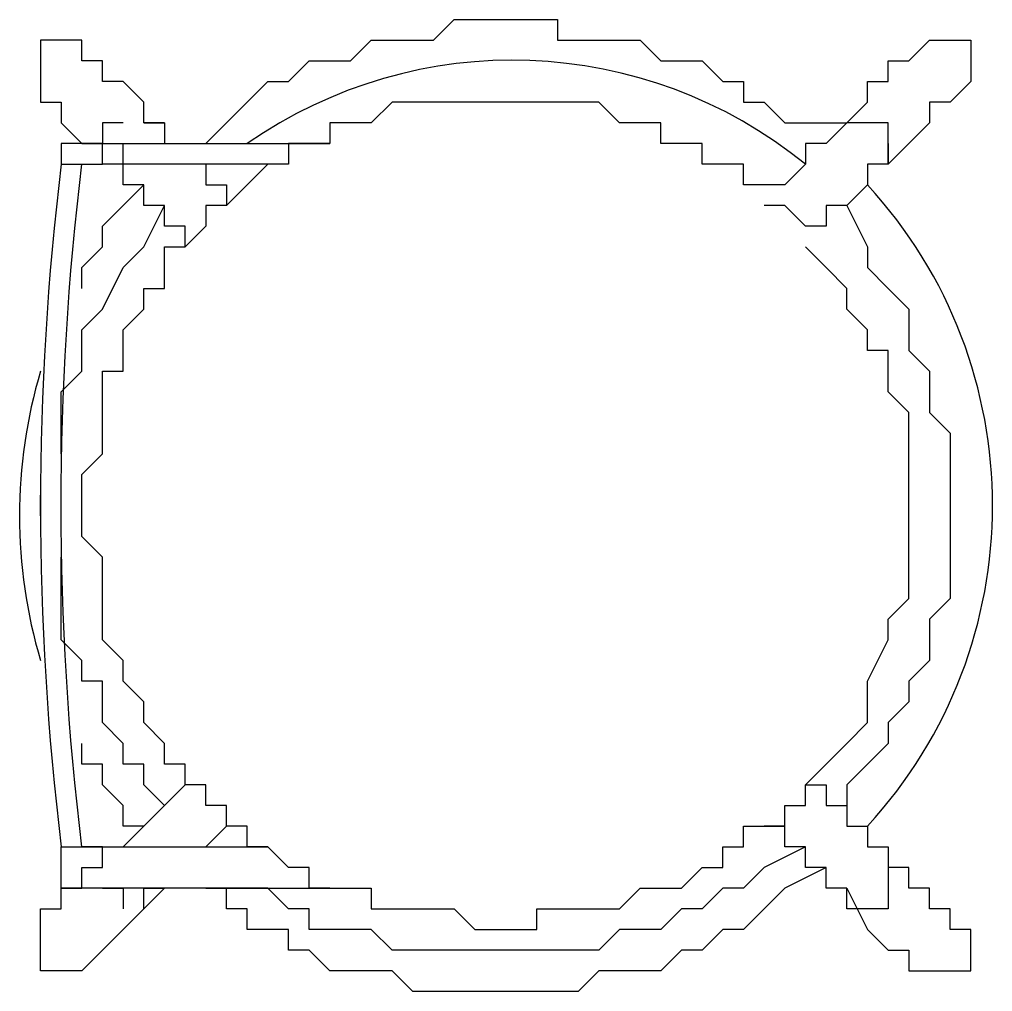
# Model space of a CAD drawing. Header units: inches. Extents: x 2489 to 11897, y 91 to 1364.
# Drawn here: x 5466.22 to 5481.87, y 1045.14 to 1060.77 of the extents above; entities that cross this region are included whole.
import ezdxf

# ---------------------------------------------------------------- set-up
doc = ezdxf.new("R2010")
doc.units = ezdxf.units.IN
doc.header["$MEASUREMENT"] = 0
doc.layers.add('PDF2_Geometry', color=7, linetype='Continuous')

msp = doc.modelspace()

# ---------------------------------------------------------------- linework, layer by layer
at = {"layer": 'PDF2_Geometry', "lineweight": 25}
for points in [[(5469.21591, 1058.77486), (5469.54853, 1059.10748), (5469.88115, 1059.4401), (5470.21378, 1059.77273), (5470.5464, 1059.77273), (5470.87902, 1060.10535), (5471.21164, 1060.10535), (5471.54427, 1060.10535), (5471.87689, 1060.43797), (5472.20951, 1060.43797), (5472.54213, 1060.43797), (5472.87476, 1060.43797), (5473.20738, 1060.77059), (5473.54, 1060.77059), (5473.87262, 1060.77059), (5474.20525, 1060.77059), (5474.53787, 1060.77059), (5474.87049, 1060.77059), (5474.87049, 1060.43797), (5475.20312, 1060.43797), (5475.53574, 1060.43797), (5475.86836, 1060.43797), (5476.20098, 1060.43797), (5476.53361, 1060.10535), (5476.86623, 1060.10535), (5477.19885, 1060.10535), (5477.53147, 1059.77273), (5477.8641, 1059.77273), (5477.8641, 1059.4401), (5478.19672, 1059.4401), (5478.52934, 1059.10748), (5478.86196, 1059.10748), (5479.19459, 1059.10748), (5479.52721, 1059.10748)], [(5468.55071, 1059.10755), (5468.21809, 1059.10755), (5468.21809, 1059.44017), (5467.88547, 1059.7728), (5467.55285, 1059.7728), (5467.55285, 1060.10542), (5467.22022, 1060.10542), (5467.22022, 1060.43804), (5466.8876, 1060.43804), (5466.55498, 1060.43804), (5466.55498, 1060.10542), (5466.55498, 1059.7728), (5466.55498, 1059.44017), (5466.8876, 1059.44017), (5466.8876, 1059.10755), (5467.22022, 1058.77493)], [(5479.85986, 1059.10758), (5479.52724, 1059.10758), (5479.85986, 1059.4402), (5479.85986, 1059.77283), (5480.19248, 1059.77283), (5480.19248, 1060.10545), (5480.52511, 1060.10545), (5480.85773, 1060.43807), (5481.19035, 1060.43807), (5481.52297, 1060.43807), (5481.52297, 1060.10545), (5481.52297, 1059.77283), (5481.19035, 1059.4402), (5480.85773, 1059.4402), (5480.85773, 1059.10758), (5480.52511, 1058.77496), (5480.19248, 1058.44234), (5479.85986, 1058.44234), (5479.85986, 1058.10971), (5479.52724, 1057.77709), (5479.19462, 1057.77709), (5479.19462, 1057.44447), (5478.86199, 1057.44447), (5478.52937, 1057.77709), (5478.19675, 1057.77709)], [(5479.19463, 1058.77486), (5478.862, 1058.77486), (5478.862, 1058.44224), (5478.52938, 1058.10961), (5478.19676, 1058.10961), (5477.86414, 1058.10961), (5477.86414, 1058.44224), (5477.53151, 1058.44224), (5477.19889, 1058.44224), (5477.19889, 1058.77486), (5476.86627, 1058.77486), (5476.53364, 1058.77486), (5476.53364, 1059.10748), (5476.20102, 1059.10748), (5475.8684, 1059.10748), (5475.53578, 1059.4401), (5475.20315, 1059.4401), (5474.87053, 1059.4401), (5474.53791, 1059.4401), (5474.20529, 1059.4401), (5473.87266, 1059.4401), (5473.54004, 1059.4401), (5473.20742, 1059.4401), (5472.8748, 1059.4401), (5472.54217, 1059.4401), (5472.20955, 1059.4401), (5471.87693, 1059.10748), (5471.54431, 1059.10748), (5471.21168, 1059.10748), (5471.21168, 1058.77486), (5470.87906, 1058.77486), (5470.54644, 1058.77486), (5470.54644, 1058.44224), (5470.21382, 1058.44224), (5469.88119, 1058.44224), (5469.54857, 1058.44224), (5469.21595, 1058.44224), (5468.88333, 1058.44224), (5468.5507, 1058.44224), (5468.21808, 1058.44224), (5467.88546, 1058.44224), (5467.55284, 1058.44224)], [(5467.88545, 1059.10755), (5467.55282, 1059.10755), (5467.55282, 1058.77486)], [(5468.21808, 1059.10755), (5468.55071, 1059.10755), (5468.55071, 1058.77486)], [(5479.52722, 1059.10751), (5479.1946, 1058.77489)], [(5480.19245, 1058.77486), (5480.19245, 1058.44229), (5480.19245, 1058.77486), (5480.19245, 1059.10755), (5479.85982, 1059.10755), (5479.52725, 1059.10755)], [(5467.22019, 1058.77486), (5466.88756, 1058.77486), (5466.88756, 1058.44229), (5467.22019, 1058.44229), (5467.55282, 1058.44229), (5467.55282, 1058.77491), (5467.2202, 1058.77491), (5467.55282, 1058.77491), (5467.88545, 1058.77491), (5468.21807, 1058.77491), (5468.55069, 1058.77491), (5468.88331, 1058.77491), (5469.21594, 1058.77491), (5469.54856, 1058.77491), (5469.88118, 1058.77491), (5470.2138, 1058.77491), (5470.54643, 1058.77491), (5470.87905, 1058.77491), (5471.21167, 1058.77491)], [(5471.21168, 1046.8005), (5470.87905, 1046.8005), (5470.87905, 1047.13312), (5470.54643, 1047.13312), (5470.21381, 1047.46574), (5469.88119, 1047.46574), (5469.88119, 1047.79837), (5469.54856, 1047.79837), (5469.54856, 1048.13099), (5469.21594, 1048.13099), (5469.21594, 1048.46361), (5468.88332, 1048.46361), (5468.88332, 1048.79624), (5468.5507, 1048.79624), (5468.5507, 1049.12886), (5468.21807, 1049.46148), (5468.21807, 1049.7941), (5467.88545, 1050.12673), (5467.88545, 1050.45935), (5467.55283, 1050.79197), (5467.55283, 1051.12459), (5467.55283, 1051.45722), (5467.55283, 1051.78984), (5467.55283, 1052.12246), (5467.22021, 1052.45508), (5467.22021, 1052.78771), (5467.22021, 1053.12033), (5467.22021, 1053.45295), (5467.55283, 1053.78557), (5467.55283, 1054.1182), (5467.55283, 1054.45082), (5467.55283, 1054.78344), (5467.55283, 1055.11606), (5467.88545, 1055.11606), (5467.88545, 1055.44869), (5467.88545, 1055.78131), (5468.21807, 1056.11393), (5468.21807, 1056.44655), (5468.5507, 1056.44655), (5468.5507, 1056.77918), (5468.5507, 1057.1118), (5468.88332, 1057.1118), (5468.88332, 1057.44442), (5468.5507, 1057.44442), (5468.5507, 1057.77704), (5468.21807, 1057.77704), (5468.21807, 1058.10967), (5467.88545, 1058.10967), (5467.88545, 1058.44229), (5467.88545, 1058.77486)], [(5470.2138, 1058.44229), (5469.88117, 1058.10972), (5469.54854, 1057.77703), (5469.21591, 1057.77703), (5469.21591, 1057.44446), (5468.88328, 1057.11177)], [(5469.21591, 1058.44229), (5469.21591, 1058.10972), (5469.54854, 1058.10972), (5469.54854, 1057.77703)], [(5467.22019, 1056.44651), (5467.22019, 1056.7792), (5467.55282, 1057.11177), (5467.55282, 1057.44446), (5467.88545, 1057.77703), (5468.21808, 1058.10972)], [(5466.88756, 1054.11816), (5466.88756, 1054.45078), (5466.88756, 1054.78341), (5467.22018, 1055.11603), (5467.22018, 1055.78127), (5467.55281, 1056.1139), (5467.88543, 1056.77914), (5468.21805, 1057.11176), (5468.55067, 1057.77701)], [(5479.52725, 1057.77703), (5479.85988, 1057.11179), (5479.85988, 1056.77916), (5480.1925, 1056.44654), (5480.52512, 1056.11392), (5480.52512, 1055.78129), (5480.52512, 1055.44867), (5480.85774, 1055.11605), (5480.85774, 1054.78343), (5480.85774, 1054.4508), (5481.19037, 1054.11818), (5481.19037, 1053.78556), (5481.19037, 1053.45294), (5481.19037, 1053.12031), (5481.19037, 1052.78769), (5481.19037, 1052.45507), (5481.19037, 1052.12245), (5481.19037, 1051.78982), (5481.19037, 1051.4572), (5480.85774, 1051.12458), (5480.85774, 1050.79196), (5480.85774, 1050.45933), (5480.52512, 1050.12671), (5480.52512, 1049.79409), (5480.1925, 1049.46147), (5480.1925, 1049.12884), (5479.85988, 1048.79622), (5479.52725, 1048.4636), (5479.52725, 1048.13098)], [(5479.85982, 1049.46147), (5479.85982, 1050.12671), (5480.19245, 1050.79196), (5480.19245, 1051.12458), (5480.52507, 1051.4572), (5480.52507, 1051.78982), (5480.52507, 1052.12245), (5480.52507, 1052.45507), (5480.52507, 1052.78769), (5480.52507, 1053.12031), (5480.52507, 1053.45294), (5480.52507, 1053.78556), (5480.52507, 1054.11818), (5480.52507, 1054.4508), (5480.19245, 1054.78343), (5480.19245, 1055.11605), (5480.19245, 1055.44867), (5479.85982, 1055.44867), (5479.85982, 1055.78129), (5479.5272, 1056.11392), (5479.5272, 1056.44654), (5479.19458, 1056.77916), (5478.86196, 1057.11179)], [(5466.88756, 1053.78555), (5466.88756, 1054.11817)], [(5466.55493, 1052.78764), (5466.55493, 1053.12034)], [(5466.88756, 1051.78981), (5466.88756, 1052.12244)], [(5468.55071, 1048.13094), (5468.21809, 1048.46357), (5468.21809, 1048.79619), (5467.88547, 1048.79619), (5467.88547, 1049.12881), (5467.55285, 1049.46143), (5467.55285, 1049.79406), (5467.55285, 1050.12668), (5467.22022, 1050.12668), (5467.22022, 1050.4593), (5466.8876, 1050.79193), (5466.8876, 1051.12455), (5466.8876, 1051.45717), (5466.8876, 1051.78979)], [(5479.19463, 1047.13312), (5478.52938, 1046.8005), (5478.19676, 1046.46787), (5477.86414, 1046.13525), (5477.53151, 1046.13525), (5477.19889, 1045.80263), (5476.86627, 1045.80263), (5476.53364, 1045.47001), (5476.20102, 1045.47001), (5475.8684, 1045.47001), (5475.53578, 1045.47001), (5475.20315, 1045.13738), (5474.87053, 1045.13738), (5474.53791, 1045.13738), (5474.20529, 1045.13738), (5473.87266, 1045.13738), (5473.54004, 1045.13738), (5473.20742, 1045.13738), (5472.8748, 1045.13738), (5472.54217, 1045.13738), (5472.20955, 1045.47001), (5471.87693, 1045.47001), (5471.54431, 1045.47001), (5471.21168, 1045.47001), (5470.87906, 1045.80263), (5470.54644, 1045.80263), (5470.54644, 1046.13525), (5470.21382, 1046.13525), (5469.88119, 1046.13525), (5469.88119, 1046.46787), (5469.54857, 1046.46787), (5469.54857, 1046.8005), (5469.21595, 1046.8005), (5469.54857, 1046.8005), (5469.88119, 1046.8005), (5470.21382, 1046.8005), (5470.54644, 1046.8005), (5470.87906, 1046.8005), (5471.21168, 1046.8005), (5471.54431, 1046.8005), (5471.87693, 1046.8005), (5471.87693, 1046.46787), (5472.20955, 1046.46787), (5472.54217, 1046.46787), (5472.8748, 1046.46787), (5473.20742, 1046.46787), (5473.54004, 1046.13525), (5473.87266, 1046.13525), (5474.20529, 1046.13525), (5474.53791, 1046.13525), (5474.53791, 1046.46787), (5474.87053, 1046.46787), (5475.20315, 1046.46787), (5475.53578, 1046.46787), (5475.8684, 1046.46787), (5476.20102, 1046.8005), (5476.53364, 1046.8005), (5476.86627, 1046.8005), (5477.19889, 1047.13312), (5477.53151, 1047.13312), (5477.53151, 1047.46574), (5477.86414, 1047.46574), (5477.86414, 1047.79836), (5478.19676, 1047.79836), (5478.52938, 1047.79836), (5478.52938, 1048.13099), (5478.862, 1048.13099), (5478.862, 1048.46361), (5479.19463, 1048.79623), (5479.52725, 1049.12885), (5479.85987, 1049.46148)], [(5468.21808, 1047.79838), (5467.88545, 1047.79838), (5467.88545, 1048.13094), (5467.55282, 1048.46364), (5467.55282, 1048.79621), (5467.22019, 1048.79621), (5467.22019, 1049.1289)], [(5467.88545, 1047.46568), (5468.21808, 1047.79838), (5468.55071, 1048.13094), (5468.88328, 1048.46364)], [(5478.86196, 1048.46361), (5479.19458, 1048.46361), (5479.19458, 1048.13099), (5479.52721, 1048.13099), (5479.52721, 1047.79836), (5479.85983, 1047.79836), (5479.85983, 1047.46574), (5480.19245, 1047.46574), (5480.19245, 1047.13312), (5480.19245, 1046.80055), (5480.19245, 1046.46786), (5479.85982, 1046.46786), (5479.5272, 1046.46786), (5479.5272, 1046.80048), (5479.19458, 1046.80048), (5479.19458, 1047.1331), (5478.86196, 1047.1331), (5478.86196, 1047.46573), (5478.52933, 1047.46573), (5478.52933, 1047.79835), (5478.19671, 1047.79835)], [(5469.21592, 1047.46572), (5469.54854, 1047.79834)], [(5466.55495, 1045.80257), (5466.55495, 1046.13519), (5466.55495, 1046.46782), (5466.88757, 1046.46782), (5466.88757, 1046.80044), (5467.22019, 1046.80044), (5466.88757, 1046.80044), (5466.88757, 1047.13306), (5466.88757, 1047.46568), (5467.22019, 1047.46568), (5467.55281, 1047.46568), (5467.88544, 1047.46568), (5468.21806, 1047.46568), (5468.55068, 1047.46568), (5468.8833, 1047.46568), (5469.21593, 1047.46568), (5469.54855, 1047.46568), (5469.88117, 1047.46568), (5470.2138, 1047.46568)], [(5478.86199, 1047.46568), (5478.19675, 1047.13306), (5477.86413, 1046.80044), (5477.5315, 1046.80044), (5477.19888, 1046.46782), (5476.86626, 1046.46782), (5476.53364, 1046.13519), (5476.20101, 1046.13519), (5475.86839, 1046.13519), (5475.53577, 1045.80257), (5475.20315, 1045.80257), (5474.87052, 1045.80257), (5474.5379, 1045.80257), (5474.20528, 1045.80257), (5473.87266, 1045.80257), (5473.54003, 1045.80257), (5473.20741, 1045.80257), (5472.87479, 1045.80257), (5472.54217, 1045.80257), (5472.20954, 1045.80257), (5471.87692, 1046.13519), (5471.5443, 1046.13519), (5471.21168, 1046.13519), (5470.87905, 1046.13519), (5470.87905, 1046.46782), (5470.54643, 1046.46782), (5470.21381, 1046.80044), (5469.88118, 1046.80044)], [(5467.22019, 1046.80055), (5467.22019, 1047.13312)], [(5479.52725, 1046.80055), (5479.85988, 1046.13531), (5480.1925, 1045.80268), (5480.52512, 1045.80268), (5480.52512, 1045.47006), (5480.85774, 1045.47006), (5481.19037, 1045.47006), (5481.52299, 1045.47006), (5481.52299, 1045.80268), (5481.52299, 1046.13531), (5481.19037, 1046.13531), (5481.19037, 1046.46793), (5480.85774, 1046.46793), (5480.85774, 1046.80055), (5480.52512, 1046.80055), (5480.52512, 1047.13317), (5480.1925, 1047.13317)], [(5468.21808, 1046.46786), (5468.21808, 1046.80055), (5468.55071, 1046.80055), (5467.88545, 1046.13529), (5467.55282, 1045.8026), (5467.22019, 1045.47003), (5466.88756, 1045.47003), (5466.55493, 1045.47003), (5466.55493, 1045.8026)], [(5467.55282, 1046.80055), (5467.88545, 1046.80055), (5467.88545, 1046.46786)]]:
    msp.add_lwpolyline(points, dxfattribs=at)
msp.add_lwpolyline([(5469.88117, 1046.80055), (5468.8833, 1046.80055), (5468.55068, 1046.80055), (5468.21806, 1046.80055), (5467.88543, 1046.80055), (5467.55281, 1046.80055), (5467.22019, 1046.80055), (5467.22019, 1047.13317), (5467.55281, 1047.13317), (5467.55281, 1047.4658), (5467.22019, 1047.4658, -0.06066156), (5467.22019, 1058.44223)], format="xyb", dxfattribs=at)
for centre, radius, start, end in [((5474.15074, 1052.64588), 7.46951, 50.895997, 124.861811), ((5511.95792, 1052.95396), 45.40329, 173.057205, 186.942795), ((5474.26068, 1052.95407), 7.61125, 317.361375, 42.638625), ((5474.37156, 1052.78765), 8.15604, 163.412661, 196.587339)]:
    msp.add_arc(centre, radius, start, end, dxfattribs=at)

doc.saveas('drawing.dxf')
